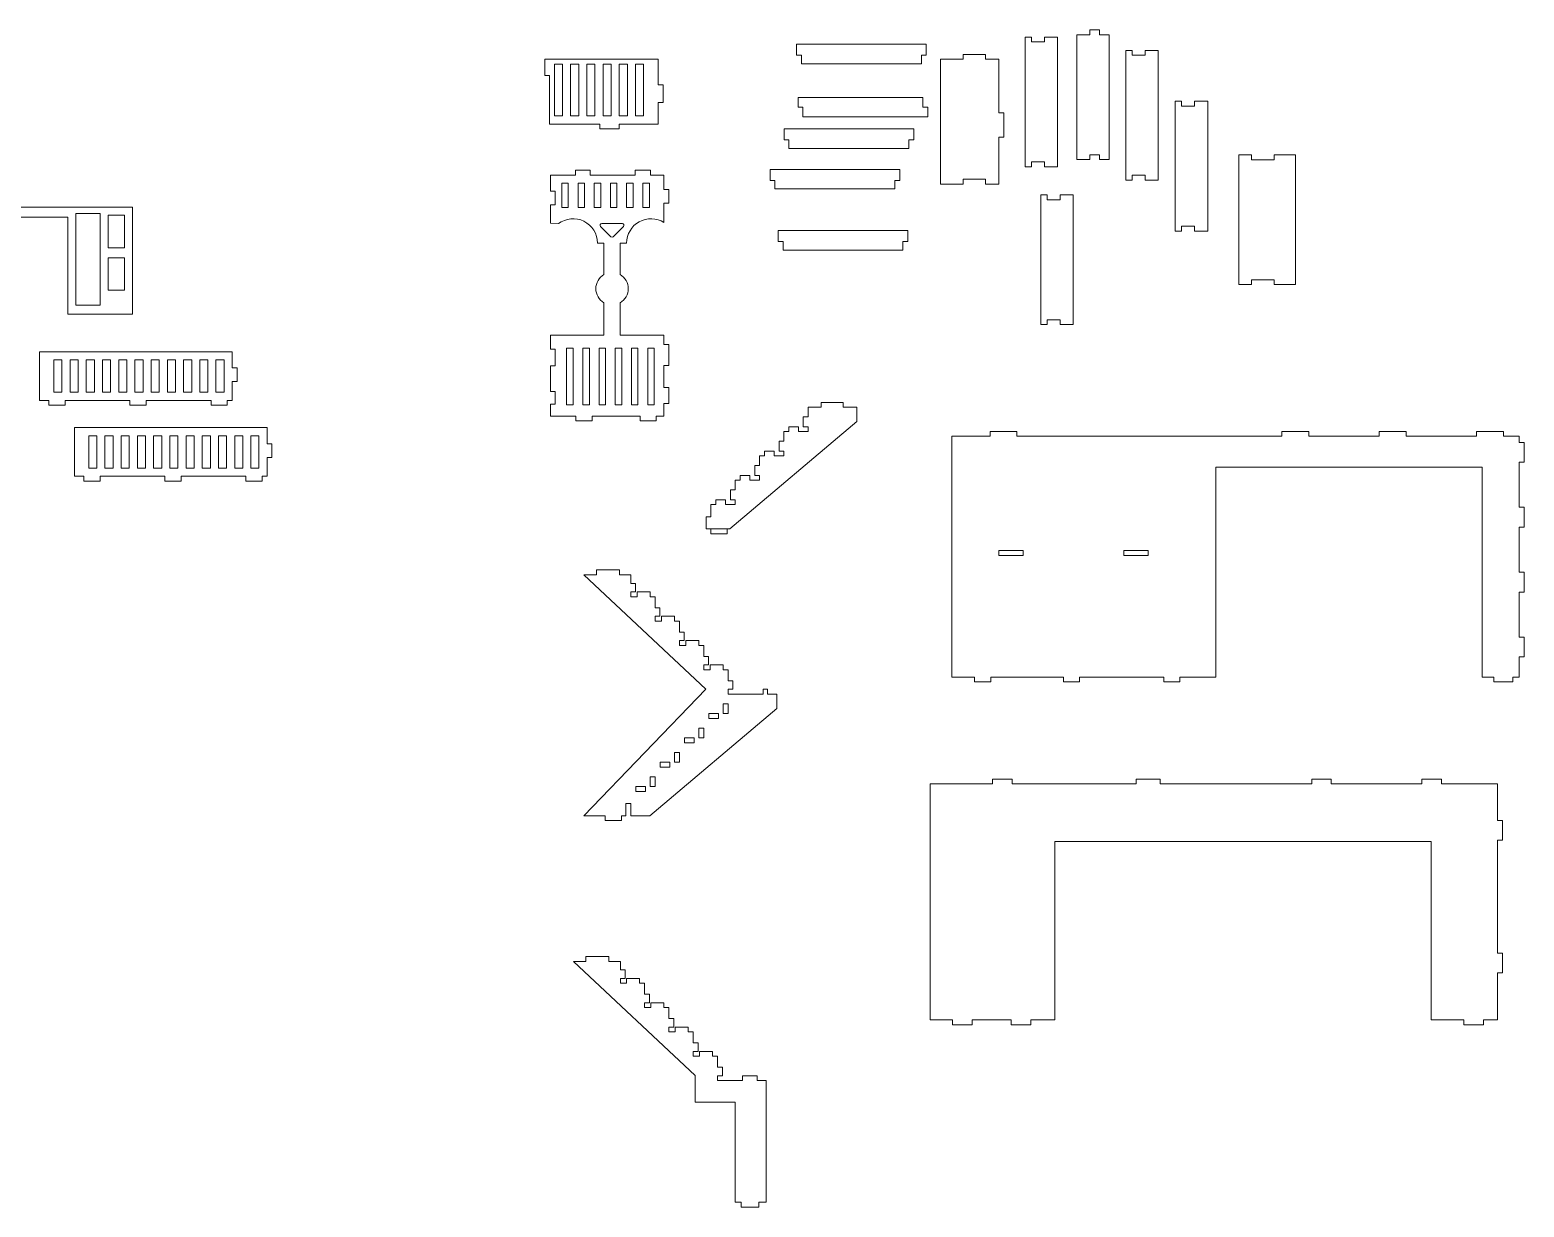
# Model space of a CAD drawing. Header units: millimetres. Extents: x -1822 to 2308, y -1461 to 1756.
# Drawn here: x 89 to 1011, y -1257 to -531 of the extents above; entities that cross this region are included whole.
import ezdxf

# ---------------------------------------------------------------- set-up
doc = ezdxf.new("R2010")
doc.units = ezdxf.units.MM

msp = doc.modelspace()

# ---------------------------------------------------------------- linework, layer by layer
at = {"color": 7, "linetype": 'Continuous', "lineweight": 15}
for p, q in [((734.89, -534.36), (734.89, -611.36)), ((742.98, -534.36), (734.89, -534.36)), ((742.98, -531.36), (748.89, -531.36)), ((742.98, -534.36), (742.98, -531.36)), ((748.89, -534.36), (748.89, -531.36)), ((754.89, -534.36), (748.89, -534.36)), ((754.89, -534.36), (754.89, -611.36)), ((642.03, -540.24), (562.03, -540.24)), ((562.03, -546.99), (562.03, -540.24)), ((642.03, -546.99), (642.03, -540.24)), ((703.04, -535.77), (703.04, -615.77)), ((703.04, -535.77), (706.93, -535.77)), ((706.93, -538.77), (706.93, -535.77)), ((706.93, -538.77), (714.93, -538.77)), ((714.93, -535.77), (723.04, -535.77)), ((714.93, -538.77), (714.93, -535.77)), ((723.04, -535.77), (723.04, -615.77)), ((406.66, -559.43), (406.66, -549.43)), ((406.66, -549.43), (476.66, -549.43)), ((412.66, -552.43), (417.66, -552.43)), ((412.66, -584.43), (412.66, -552.43)), ((417.66, -552.43), (417.66, -584.43)), ((422.66, -552.43), (427.66, -552.43)), ((422.66, -584.43), (422.66, -552.43)), ((427.66, -552.43), (427.66, -584.43)), ((432.66, -552.43), (437.66, -552.43)), ((432.66, -584.43), (432.66, -552.43)), ((437.66, -552.43), (437.66, -584.43)), ((442.66, -552.43), (447.66, -552.43)), ((442.66, -584.43), (442.66, -552.43)), ((447.66, -552.43), (447.66, -584.43)), ((452.66, -552.43), (457.66, -552.43)), ((452.66, -584.43), (452.66, -552.43)), ((457.66, -552.43), (457.66, -584.43)), ((462.66, -552.43), (467.66, -552.43)), ((462.66, -584.43), (462.66, -552.43)), ((467.66, -552.43), (467.66, -584.43)), ((476.66, -549.43), (476.66, -565.26)), ((565.03, -546.99), (562.03, -546.99)), ((565.03, -552.24), (565.03, -546.99)), ((639.03, -552.24), (565.03, -552.24)), ((639.03, -546.99), (642.03, -546.99)), ((639.03, -546.99), (639.03, -552.24)), ((650.87, -549.47), (650.87, -626.47)), ((664.77, -549.47), (650.87, -549.47)), ((664.77, -546.47), (678.48, -546.47)), ((664.77, -549.47), (664.77, -546.47)), ((678.48, -549.47), (678.48, -546.47)), ((686.87, -549.47), (678.48, -549.47)), ((686.87, -549.47), (686.87, -582.43)), ((765.1, -544.04), (765.1, -624.04)), ((765.1, -544.04), (768.99, -544.04)), ((768.99, -547.04), (768.99, -544.04)), ((768.99, -547.04), (776.99, -547.04)), ((776.99, -544.04), (785.1, -544.04)), ((776.99, -547.04), (776.99, -544.04)), ((785.1, -544.04), (785.1, -624.04)), ((406.66, -559.43), (409.66, -559.43)), ((409.66, -589.43), (409.66, -559.43)), ((479.66, -565.26), (476.66, -565.26)), ((479.66, -576.18), (479.66, -565.26)), ((479.66, -576.18), (476.66, -576.18)), ((476.66, -576.18), (476.66, -589.43)), ((562.97, -579.07), (562.97, -573.07)), ((639.97, -573.07), (562.97, -573.07)), ((565.97, -579.07), (562.97, -579.07)), ((565.97, -585.07), (565.97, -579.07)), ((639.97, -579.07), (639.97, -573.07)), ((639.97, -579.07), (642.97, -579.07)), ((642.97, -579.07), (642.97, -585.07)), ((795.64, -575.38), (795.64, -655.38)), ((795.64, -575.38), (799.53, -575.38)), ((799.53, -578.38), (799.53, -575.38)), ((799.53, -578.38), (807.53, -578.38)), ((807.53, -578.38), (807.53, -575.38)), ((807.53, -575.38), (815.64, -575.38)), ((815.64, -575.38), (815.64, -655.38)), ((440.7, -589.43), (409.66, -589.43)), ((417.66, -584.43), (412.66, -584.43)), ((427.66, -584.43), (422.66, -584.43)), ((437.66, -584.43), (432.66, -584.43)), ((440.7, -592.43), (440.7, -589.43)), ((447.66, -584.43), (442.66, -584.43)), ((457.66, -584.43), (452.66, -584.43)), ((476.66, -589.43), (452.71, -589.43)), ((452.71, -592.43), (452.71, -589.43)), ((467.66, -584.43), (462.66, -584.43)), ((642.97, -585.07), (565.97, -585.07)), ((686.87, -582.43), (689.87, -582.43)), ((689.87, -582.43), (689.87, -597.43)), ((440.7, -592.43), (452.71, -592.43)), ((554.3, -599.18), (554.3, -592.43)), ((634.3, -592.43), (554.3, -592.43)), ((634.3, -599.18), (634.3, -592.43)), ((689.87, -597.43), (686.87, -597.43)), ((686.87, -597.43), (686.87, -626.47)), ((557.3, -599.18), (554.3, -599.18)), ((557.3, -604.43), (557.3, -599.18)), ((631.3, -604.43), (557.3, -604.43)), ((631.3, -599.18), (634.3, -599.18)), ((631.3, -599.18), (631.3, -604.43)), ((545.69, -624.13), (545.69, -617.38)), ((625.69, -617.38), (545.69, -617.38)), ((625.69, -624.13), (625.69, -617.38)), ((706.93, -615.77), (703.04, -615.77)), ((714.93, -612.77), (706.93, -612.77)), ((706.93, -612.77), (706.93, -615.77)), ((714.93, -612.77), (714.93, -615.77)), ((723.04, -615.77), (714.93, -615.77)), ((742.98, -611.36), (734.89, -611.36)), ((748.89, -608.36), (742.98, -608.36)), ((742.98, -608.36), (742.98, -611.36)), ((748.89, -608.36), (748.89, -611.36)), ((754.89, -611.36), (748.89, -611.36)), ((834.85, -608.41), (834.85, -688.41)), ((834.85, -608.41), (842.52, -608.41)), ((842.52, -611.41), (842.52, -608.41)), ((842.52, -611.41), (856.7, -611.41)), ((856.7, -611.41), (856.7, -608.41)), ((856.7, -608.41), (869.85, -608.41)), ((869.85, -608.41), (869.85, -688.41)), ((410.22, -630.79), (410.22, -620.94)), ((410.22, -620.94), (425.6, -620.94)), ((417.22, -625.94), (421.22, -625.94)), ((417.22, -640.94), (417.22, -625.94)), ((421.22, -625.94), (421.22, -640.94)), ((425.6, -620.94), (425.6, -617.94)), ((425.6, -617.94), (434.71, -617.94)), ((427.22, -625.94), (431.22, -625.94)), ((427.22, -640.94), (427.22, -625.94)), ((431.22, -625.94), (431.22, -640.94)), ((434.71, -617.94), (434.71, -620.94)), ((434.71, -620.94), (462.47, -620.94)), ((437.22, -625.94), (441.22, -625.94)), ((437.22, -640.94), (437.22, -625.94)), ((441.22, -625.94), (441.22, -640.94)), ((447.22, -625.94), (451.22, -625.94)), ((447.22, -640.94), (447.22, -625.94)), ((451.22, -625.94), (451.22, -640.94)), ((457.22, -625.94), (461.22, -625.94)), ((457.22, -640.94), (457.22, -625.94)), ((461.22, -625.94), (461.22, -640.94)), ((462.47, -620.94), (462.47, -617.94)), ((462.47, -617.94), (471.91, -617.94)), ((467.22, -625.94), (471.22, -625.94)), ((467.22, -640.94), (467.22, -625.94)), ((471.22, -625.94), (471.22, -640.94)), ((471.91, -617.94), (471.91, -620.94)), ((471.91, -620.94), (480.22, -620.94)), ((480.22, -620.94), (480.22, -629.74)), ((548.69, -624.13), (545.69, -624.13)), ((548.69, -629.38), (548.69, -624.13)), ((622.69, -624.13), (625.69, -624.13)), ((622.69, -624.13), (622.69, -629.38)), ((664.77, -626.47), (650.87, -626.47)), ((678.48, -623.47), (664.77, -623.47)), ((664.77, -623.47), (664.77, -626.47)), ((678.48, -623.47), (678.48, -626.47)), ((686.87, -626.47), (678.48, -626.47)), ((768.99, -624.04), (765.1, -624.04)), ((776.99, -621.04), (768.99, -621.04)), ((768.99, -621.04), (768.99, -624.04)), ((776.99, -621.04), (776.99, -624.04)), ((785.1, -624.04), (776.99, -624.04)), ((410.22, -630.79), (413.22, -630.79)), ((413.22, -630.79), (413.22, -639.26)), ((480.22, -629.74), (483.22, -629.74)), ((483.22, -629.74), (483.22, -638.26)), ((622.69, -629.38), (548.69, -629.38)), ((712.72, -633.09), (712.72, -713.09)), ((712.72, -633.09), (716.61, -633.09)), ((716.61, -636.09), (716.61, -633.09)), ((724.61, -636.09), (724.61, -633.09)), ((724.61, -633.09), (732.72, -633.09)), ((732.72, -633.09), (732.72, -713.09)), ((152.5, -640.67), (32.5, -640.67)), ((117.5, -644.52), (132.5, -644.52)), ((117.5, -701.18), (117.5, -644.52)), ((132.5, -644.52), (132.5, -701.18)), ((152.5, -706.61), (152.5, -640.67)), ((410.22, -650.58), (410.22, -639.26)), ((413.22, -639.26), (410.22, -639.26)), ((421.22, -640.94), (417.22, -640.94)), ((431.22, -640.94), (427.22, -640.94)), ((441.22, -640.94), (437.22, -640.94)), ((451.22, -640.94), (447.22, -640.94)), ((461.22, -640.94), (457.22, -640.94)), ((471.22, -640.94), (467.22, -640.94)), ((483.22, -638.26), (480.22, -638.26)), ((480.22, -638.26), (480.22, -650.12)), ((716.61, -636.09), (724.61, -636.09)), ((72.5, -646.86), (112.5, -646.86)), ((112.5, -646.86), (112.5, -706.61)), ((147.5, -645.67), (137.5, -645.67)), ((137.5, -645.67), (137.5, -665.67)), ((147.5, -665.67), (147.5, -645.67)), ((415.17, -650.84), (410.22, -650.58)), ((447.51, -658.93), (441.14, -652.55)), ((441.84, -650.84), (454.6, -650.84)), ((455.3, -652.55), (448.93, -658.93)), ((807.53, -652.38), (799.53, -652.38)), ((799.53, -652.38), (799.53, -655.38)), ((807.53, -652.38), (807.53, -655.38)), ((443.22, -662.8), (439.22, -662.8)), ((443.22, -682.25), (443.22, -662.8)), ((457.22, -662.8), (453.22, -662.8)), ((453.22, -662.8), (453.22, -682.25)), ((550.67, -661.87), (550.67, -655.12)), ((630.67, -655.12), (550.67, -655.12)), ((553.67, -661.87), (550.67, -661.87)), ((553.67, -667.12), (553.67, -661.87)), ((627.67, -661.87), (630.67, -661.87)), ((627.67, -661.87), (627.67, -667.12)), ((630.67, -661.87), (630.67, -655.12)), ((799.53, -655.38), (795.64, -655.38)), ((815.64, -655.38), (807.53, -655.38)), ((137.5, -665.67), (147.5, -665.67)), ((147.5, -671.85), (137.5, -671.85)), ((137.5, -671.85), (137.5, -691.85)), ((147.5, -691.85), (147.5, -671.85)), ((627.67, -667.12), (553.67, -667.12)), ((842.52, -688.41), (834.85, -688.41)), ((856.7, -685.41), (842.52, -685.41)), ((842.52, -685.41), (842.52, -688.41)), ((856.7, -685.41), (856.7, -688.41)), ((869.85, -688.41), (856.7, -688.41)), ((137.5, -691.85), (147.5, -691.85)), ((443.22, -719.63), (443.22, -699.57)), ((453.22, -699.57), (453.22, -719.63)), ((112.5, -706.61), (152.5, -706.61)), ((132.5, -701.18), (117.5, -701.18)), ((716.61, -713.09), (712.72, -713.09)), ((724.61, -710.09), (716.61, -710.09)), ((716.61, -710.09), (716.61, -713.09)), ((724.61, -710.09), (724.61, -713.09)), ((732.72, -713.09), (724.61, -713.09)), ((410.22, -728.29), (410.22, -719.63)), ((410.22, -719.63), (443.22, -719.63)), ((420.22, -727.63), (424.22, -727.63)), ((420.22, -762.63), (420.22, -727.63)), ((424.22, -727.63), (424.22, -762.63)), ((430.22, -762.63), (430.22, -727.63)), ((430.22, -727.63), (434.22, -727.63)), ((434.22, -727.63), (434.22, -762.63)), ((440.22, -762.63), (440.22, -727.63)), ((440.22, -727.63), (444.22, -727.63)), ((444.22, -727.63), (444.22, -762.63)), ((450.22, -762.63), (450.22, -727.63)), ((450.22, -727.63), (454.22, -727.63)), ((453.22, -719.63), (480.22, -719.63)), ((454.22, -727.63), (454.22, -762.63)), ((460.22, -762.63), (460.22, -727.63)), ((460.22, -727.63), (464.22, -727.63)), ((464.22, -727.63), (464.22, -762.63)), ((470.22, -762.63), (470.22, -727.63)), ((470.22, -727.63), (474.22, -727.63)), ((474.22, -727.63), (474.22, -762.63)), ((480.22, -719.63), (480.22, -725.34)), ((483.22, -725.34), (480.22, -725.34)), ((483.22, -738.32), (483.22, -725.34)), ((95.05, -729.78), (95.05, -759.78)), ((213.94, -729.78), (95.05, -729.78)), ((108.94, -734.78), (103.94, -734.78)), ((103.94, -734.78), (103.94, -754.78)), ((108.94, -754.78), (108.94, -734.78)), ((118.94, -734.78), (113.94, -734.78)), ((113.94, -734.78), (113.94, -754.78)), ((118.94, -754.78), (118.94, -734.78)), ((128.94, -734.78), (123.94, -734.78)), ((123.94, -734.78), (123.94, -754.78)), ((128.94, -754.78), (128.94, -734.78)), ((138.94, -734.78), (133.94, -734.78)), ((133.94, -734.78), (133.94, -754.78)), ((138.94, -754.78), (138.94, -734.78)), ((148.94, -734.78), (143.94, -734.78)), ((143.94, -734.78), (143.94, -754.78)), ((148.94, -754.78), (148.94, -734.78)), ((158.94, -734.78), (153.94, -734.78)), ((153.94, -734.78), (153.94, -754.78)), ((158.94, -754.78), (158.94, -734.78)), ((168.94, -734.78), (163.94, -734.78)), ((163.94, -734.78), (163.94, -754.78)), ((168.94, -754.78), (168.94, -734.78)), ((178.94, -734.78), (173.94, -734.78)), ((173.94, -734.78), (173.94, -754.78)), ((178.94, -754.78), (178.94, -734.78)), ((188.94, -734.78), (183.94, -734.78)), ((183.94, -734.78), (183.94, -754.78)), ((188.94, -754.78), (188.94, -734.78)), ((198.94, -734.78), (193.94, -734.78)), ((193.94, -734.78), (193.94, -754.78)), ((198.94, -754.78), (198.94, -734.78)), ((208.94, -734.78), (203.94, -734.78)), ((203.94, -734.78), (203.94, -754.78)), ((208.94, -754.78), (208.94, -734.78)), ((213.94, -739.75), (213.94, -729.78)), ((410.22, -728.29), (413.22, -728.29)), ((413.22, -728.29), (413.22, -738.46)), ((213.94, -739.75), (216.94, -739.75)), ((216.94, -739.75), (216.94, -748.23)), ((410.22, -754.34), (410.22, -738.46)), ((413.22, -738.46), (410.22, -738.46)), ((483.22, -738.32), (480.22, -738.32)), ((480.22, -738.32), (480.22, -751.87)), ((103.94, -754.78), (108.94, -754.78)), ((113.94, -754.78), (118.94, -754.78)), ((123.94, -754.78), (128.94, -754.78)), ((133.94, -754.78), (138.94, -754.78)), ((143.94, -754.78), (148.94, -754.78)), ((153.94, -754.78), (158.94, -754.78)), ((163.94, -754.78), (168.94, -754.78)), ((173.94, -754.78), (178.94, -754.78)), ((183.94, -754.78), (188.94, -754.78)), ((193.94, -754.78), (198.94, -754.78)), ((203.94, -754.78), (208.94, -754.78)), ((213.94, -748.23), (216.94, -748.23)), ((213.94, -759.78), (213.94, -748.23)), ((410.22, -754.34), (413.22, -754.34)), ((413.22, -754.34), (413.22, -762.23)), ((483.22, -751.87), (480.22, -751.87)), ((483.22, -761.69), (483.22, -751.87)), ((95.05, -759.78), (100.89, -759.78)), ((100.89, -762.78), (100.89, -759.78)), ((100.89, -762.78), (110.89, -762.78)), ((110.89, -759.78), (150.89, -759.78)), ((110.89, -762.78), (110.89, -759.78)), ((150.89, -762.78), (150.89, -759.78)), ((150.89, -762.78), (160.89, -762.78)), ((160.89, -759.78), (200.89, -759.78)), ((160.89, -762.78), (160.89, -759.78)), ((200.89, -762.78), (200.89, -759.78)), ((200.89, -762.78), (210.89, -762.78)), ((210.89, -759.78), (213.94, -759.78)), ((210.89, -762.78), (210.89, -759.78)), ((410.22, -769.44), (410.22, -762.23)), ((413.22, -762.23), (410.22, -762.23)), ((424.22, -762.63), (420.22, -762.63)), ((434.22, -762.63), (430.22, -762.63)), ((444.22, -762.63), (440.22, -762.63)), ((454.22, -762.63), (450.22, -762.63)), ((464.22, -762.63), (460.22, -762.63)), ((474.22, -762.63), (470.22, -762.63)), ((483.22, -761.69), (480.22, -761.69)), ((480.22, -761.69), (480.22, -769.44)), ((569.2, -770.04), (569.2, -764.04)), ((569.2, -764.04), (577.1, -764.04)), ((577.1, -764.04), (577.1, -761.04)), ((577.1, -761.04), (590.81, -761.04)), ((590.81, -761.04), (590.81, -764.04)), ((590.81, -764.04), (599.2, -764.04)), ((599.2, -764.04), (599.2, -772.92)), ((425.98, -769.44), (410.22, -769.44)), ((425.98, -772.44), (425.98, -769.44)), ((425.98, -772.44), (435.98, -772.44)), ((465.53, -769.44), (435.98, -769.44)), ((435.98, -772.44), (435.98, -769.44)), ((465.53, -772.44), (465.53, -769.44)), ((465.53, -772.44), (475.53, -772.44)), ((480.22, -769.44), (475.53, -769.44)), ((475.53, -772.44), (475.53, -769.44)), ((520.91, -839.04), (599.2, -772.92)), ((566.2, -776.04), (566.2, -770.04)), ((566.2, -770.04), (569.2, -770.04)), ((116.57, -806.56), (116.57, -776.56)), ((116.57, -776.56), (235.46, -776.56)), ((125.46, -781.56), (130.46, -781.56)), ((125.46, -801.56), (125.46, -781.56)), ((130.46, -781.56), (130.46, -801.56)), ((135.46, -781.56), (140.46, -781.56)), ((135.46, -801.56), (135.46, -781.56)), ((140.46, -781.56), (140.46, -801.56)), ((145.46, -781.56), (150.46, -781.56)), ((145.46, -801.56), (145.46, -781.56)), ((150.46, -781.56), (150.46, -801.56)), ((155.46, -781.56), (160.46, -781.56)), ((155.46, -801.56), (155.46, -781.56)), ((160.46, -781.56), (160.46, -801.56)), ((165.46, -781.56), (170.46, -781.56)), ((165.46, -801.56), (165.46, -781.56)), ((170.46, -781.56), (170.46, -801.56)), ((175.46, -781.56), (180.46, -781.56)), ((175.46, -801.56), (175.46, -781.56)), ((180.46, -781.56), (180.46, -801.56)), ((185.46, -781.56), (190.46, -781.56)), ((185.46, -801.56), (185.46, -781.56)), ((190.46, -781.56), (190.46, -801.56)), ((195.46, -781.56), (200.46, -781.56)), ((195.46, -801.56), (195.46, -781.56)), ((200.46, -781.56), (200.46, -801.56)), ((205.46, -781.56), (210.46, -781.56)), ((205.46, -801.56), (205.46, -781.56)), ((210.46, -781.56), (210.46, -801.56)), ((215.46, -781.56), (220.46, -781.56)), ((215.46, -801.56), (215.46, -781.56)), ((220.46, -781.56), (220.46, -801.56)), ((225.46, -781.56), (230.46, -781.56)), ((225.46, -801.56), (225.46, -781.56)), ((230.46, -781.56), (230.46, -801.56)), ((235.46, -776.56), (235.46, -786.53)), ((554.2, -785.04), (554.2, -779.04)), ((554.2, -779.04), (557.29, -779.04)), ((557.29, -779.04), (557.29, -776.04)), ((557.29, -776.04), (563.2, -776.04)), ((563.2, -776.04), (563.2, -779.04)), ((563.2, -779.04), (569.2, -779.04)), ((569.2, -776.04), (566.2, -776.04)), ((569.2, -779.04), (569.2, -776.04)), ((657.77, -930.42), (657.77, -781.92)), ((681.35, -781.92), (657.77, -781.92)), ((681.35, -778.92), (681.35, -781.92)), ((697.97, -778.92), (681.35, -778.92)), ((697.97, -781.92), (697.97, -778.92)), ((861.35, -781.92), (697.97, -781.92)), ((861.35, -778.92), (861.35, -781.92)), ((877.97, -778.92), (861.35, -778.92)), ((877.97, -781.92), (877.97, -778.92)), ((921.35, -781.92), (877.97, -781.92)), ((921.35, -778.92), (921.35, -781.92)), ((937.97, -778.92), (921.35, -778.92)), ((937.97, -781.92), (937.97, -778.92)), ((981.35, -781.92), (937.97, -781.92)), ((981.35, -778.92), (981.35, -781.92)), ((997.97, -778.92), (981.35, -778.92)), ((997.97, -781.92), (997.97, -778.92)), ((1007.77, -781.92), (997.97, -781.92)), ((1007.77, -785.72), (1007.77, -781.92)), ((235.46, -786.53), (238.46, -786.53)), ((238.46, -786.53), (238.46, -795)), ((542.29, -794.04), (542.29, -791.04)), ((542.29, -791.04), (548.2, -791.04)), ((548.2, -791.04), (548.2, -794.04)), ((551.2, -791.04), (551.2, -785.04)), ((551.2, -785.04), (554.2, -785.04)), ((554.2, -791.04), (551.2, -791.04)), ((554.2, -794.04), (554.2, -791.04)), ((1010.77, -785.72), (1007.77, -785.72)), ((1010.77, -797.98), (1010.77, -785.72)), ((130.46, -801.56), (125.46, -801.56)), ((140.46, -801.56), (135.46, -801.56)), ((150.46, -801.56), (145.46, -801.56)), ((160.46, -801.56), (155.46, -801.56)), ((170.46, -801.56), (165.46, -801.56)), ((180.46, -801.56), (175.46, -801.56)), ((190.46, -801.56), (185.46, -801.56)), ((200.46, -801.56), (195.46, -801.56)), ((210.46, -801.56), (205.46, -801.56)), ((220.46, -801.56), (215.46, -801.56)), ((230.46, -801.56), (225.46, -801.56)), ((235.46, -795), (238.46, -795)), ((235.46, -795), (235.46, -806.56)), ((536.2, -806.04), (536.2, -800.04)), ((536.2, -800.04), (539.2, -800.04)), ((539.2, -800.04), (539.2, -794.04)), ((539.2, -794.04), (542.29, -794.04)), ((548.2, -794.04), (554.2, -794.04)), ((984.87, -800.91), (820.68, -800.91)), ((820.68, -800.91), (820.68, -930.42)), ((984.87, -930.42), (984.87, -800.91)), ((1007.77, -797.98), (1010.77, -797.98)), ((1007.77, -825.72), (1007.77, -797.98)), ((122.41, -806.56), (116.57, -806.56)), ((122.41, -809.56), (122.41, -806.56)), ((122.41, -809.56), (132.41, -809.56)), ((172.41, -806.56), (132.41, -806.56)), ((132.41, -809.56), (132.41, -806.56)), ((172.41, -809.56), (172.41, -806.56)), ((172.41, -809.56), (182.41, -809.56)), ((222.41, -806.56), (182.41, -806.56)), ((182.41, -809.56), (182.41, -806.56)), ((222.41, -809.56), (222.41, -806.56)), ((222.41, -809.56), (232.41, -809.56)), ((235.46, -806.56), (232.41, -806.56)), ((232.41, -809.56), (232.41, -806.56)), ((524.2, -815.04), (524.2, -809.04)), ((524.2, -809.04), (527.29, -809.04)), ((527.29, -809.04), (527.29, -806.04)), ((527.29, -806.04), (533.2, -806.04)), ((533.2, -806.04), (533.2, -809.04)), ((533.2, -809.04), (539.2, -809.04)), ((539.2, -806.04), (536.2, -806.04)), ((539.2, -809.04), (539.2, -806.04)), ((521.2, -821.04), (521.2, -815.04)), ((521.2, -815.04), (524.2, -815.04)), ((509.2, -831.54), (509.2, -824.04)), ((509.2, -824.04), (512.29, -824.04)), ((512.29, -824.04), (512.29, -821.04)), ((512.29, -821.04), (518.2, -821.04)), ((518.2, -821.04), (518.2, -824.04)), ((518.2, -824.04), (524.2, -824.04)), ((524.2, -821.04), (521.2, -821.04)), ((524.2, -824.04), (524.2, -821.04)), ((1010.77, -825.72), (1007.77, -825.72)), ((1010.77, -837.98), (1010.77, -825.72)), ((506.2, -839.04), (506.2, -831.54)), ((506.2, -831.54), (509.2, -831.54)), ((1007.77, -837.98), (1010.77, -837.98)), ((1007.77, -865.72), (1007.77, -837.98)), ((520.91, -839.04), (506.2, -839.04)), ((509.2, -842.04), (509.2, -839.04)), ((509.2, -842.04), (519.2, -842.04)), ((519.2, -842.04), (519.2, -839.04)), ((686.81, -852.42), (686.81, -855.42)), ((701.81, -852.42), (686.81, -852.42)), ((686.81, -855.42), (701.81, -855.42)), ((701.81, -855.42), (701.81, -852.42)), ((763.81, -852.42), (763.81, -855.42)), ((778.81, -852.42), (763.81, -852.42)), ((763.81, -855.42), (778.81, -855.42)), ((778.81, -855.42), (778.81, -852.42)), ((438.56, -867.38), (438.56, -864.38)), ((438.56, -864.38), (452.75, -864.38)), ((452.75, -864.38), (452.75, -867.38)), ((1010.77, -865.72), (1007.77, -865.72)), ((1010.77, -877.98), (1010.77, -865.72)), ((506.02, -937.82), (430.89, -867.38)), ((430.89, -867.38), (438.56, -867.38)), ((452.75, -867.38), (459.78, -867.38)), ((459.78, -867.38), (459.78, -872.63)), ((459.78, -872.63), (462.78, -872.63)), ((462.78, -872.63), (462.78, -877.88)), ((462.78, -877.88), (459.78, -877.88)), ((459.78, -877.88), (459.78, -880.88)), ((459.78, -880.88), (463.67, -880.88)), ((463.67, -880.88), (463.67, -877.88)), ((463.67, -877.88), (471.67, -877.88)), ((471.67, -877.88), (471.67, -880.88)), ((471.67, -880.88), (474.78, -880.88)), ((474.78, -880.88), (474.78, -887.63)), ((1007.77, -877.98), (1010.77, -877.98)), ((1007.77, -905.72), (1007.77, -877.98)), ((474.78, -887.63), (477.78, -887.63)), ((477.78, -892.88), (474.78, -892.88)), ((474.78, -892.88), (474.78, -895.88)), ((477.78, -887.63), (477.78, -892.88)), ((478.67, -895.88), (478.67, -892.88)), ((478.67, -892.88), (486.67, -892.88)), ((486.67, -892.88), (486.67, -895.88)), ((474.78, -895.88), (478.67, -895.88)), ((486.67, -895.88), (489.78, -895.88)), ((489.78, -895.88), (489.78, -902.63)), ((489.78, -902.63), (492.78, -902.63)), ((492.78, -902.63), (492.78, -907.88)), ((492.78, -907.88), (489.78, -907.88)), ((489.78, -907.88), (489.78, -910.88)), ((489.78, -910.88), (493.67, -910.88)), ((493.67, -910.88), (493.67, -907.88)), ((493.67, -907.88), (501.67, -907.88)), ((501.67, -907.88), (501.67, -910.88)), ((501.67, -910.88), (504.78, -910.88)), ((504.78, -910.88), (504.78, -917.63)), ((1010.77, -905.72), (1007.77, -905.72)), ((1010.77, -917.98), (1010.77, -905.72)), ((504.78, -917.63), (507.78, -917.63)), ((507.78, -917.63), (507.78, -922.88)), ((1007.77, -917.98), (1010.77, -917.98)), ((1007.77, -930.42), (1007.77, -917.98)), ((507.78, -922.88), (504.78, -922.88)), ((504.78, -922.88), (504.78, -925.88)), ((504.78, -925.88), (508.67, -925.88)), ((508.67, -925.88), (508.67, -922.88)), ((508.67, -922.88), (516.67, -922.88)), ((516.67, -922.88), (516.67, -925.88)), ((516.67, -925.88), (519.78, -925.88)), ((519.78, -925.88), (519.78, -932.63)), ((671.82, -930.42), (657.77, -930.42)), ((671.82, -933.42), (671.82, -930.42)), ((726.59, -930.42), (681.82, -930.42)), ((681.82, -933.42), (681.82, -930.42)), ((726.59, -933.42), (726.59, -930.42)), ((788.49, -930.42), (736.59, -930.42)), ((736.59, -933.42), (736.59, -930.42)), ((788.49, -933.42), (788.49, -930.42)), ((820.68, -930.42), (798.49, -930.42)), ((798.49, -933.42), (798.49, -930.42)), ((992.03, -930.42), (984.87, -930.42)), ((992.03, -930.42), (992.03, -933.42)), ((1007.77, -930.42), (1003.9, -930.42)), ((1003.9, -933.42), (1003.9, -930.42)), ((430.89, -1015.88), (506.02, -937.82)), ((519.78, -932.63), (522.78, -932.63)), ((522.78, -937.88), (519.78, -937.88)), ((519.78, -937.88), (519.78, -940.88)), ((522.78, -932.63), (522.78, -937.88)), ((541.39, -937.88), (544.2, -937.88)), ((541.39, -937.88), (541.39, -940.88)), ((544.2, -937.88), (544.2, -940.88)), ((671.82, -933.42), (681.82, -933.42)), ((726.59, -933.42), (736.59, -933.42)), ((788.49, -933.42), (798.49, -933.42)), ((992.03, -933.42), (1003.9, -933.42)), ((516.78, -946.88), (519.78, -946.88)), ((516.78, -952.88), (516.78, -946.88)), ((519.78, -940.88), (541.39, -940.88)), ((519.78, -946.88), (519.78, -952.88)), ((544.2, -940.88), (549.78, -940.88)), ((549.78, -940.88), (549.78, -949.76)), ((471.48, -1015.88), (549.78, -949.76)), ((507.87, -952.88), (513.78, -952.88)), ((507.87, -955.88), (507.87, -952.88)), ((513.78, -955.88), (507.87, -955.88)), ((513.78, -952.88), (513.78, -955.88)), ((519.78, -952.88), (516.78, -952.88)), ((501.78, -961.88), (504.78, -961.88)), ((501.78, -967.88), (501.78, -961.88)), ((504.78, -961.88), (504.78, -967.88)), ((486.78, -976.88), (489.78, -976.88)), ((486.78, -982.88), (486.78, -976.88)), ((489.78, -976.88), (489.78, -982.88)), ((492.87, -970.88), (492.87, -967.88)), ((492.87, -967.88), (498.78, -967.88)), ((498.78, -970.88), (492.87, -970.88)), ((498.78, -967.88), (498.78, -970.88)), ((504.78, -967.88), (501.78, -967.88)), ((477.87, -985.88), (477.87, -982.88)), ((477.87, -982.88), (483.78, -982.88)), ((483.78, -985.88), (477.87, -985.88)), ((483.78, -982.88), (483.78, -985.88)), ((489.78, -982.88), (486.78, -982.88)), ((471.78, -991.88), (474.78, -991.88)), ((471.78, -997.88), (471.78, -991.88)), ((474.78, -991.88), (474.78, -997.88)), ((682.86, -993.32), (682.86, -996.32)), ((694.91, -993.32), (682.86, -993.32)), ((694.91, -996.32), (694.91, -993.32)), ((771.39, -993.32), (771.39, -996.32)), ((786.32, -993.32), (771.39, -993.32)), ((786.32, -996.32), (786.32, -993.32)), ((879.75, -993.32), (879.75, -996.32)), ((891.8, -993.32), (879.75, -993.32)), ((891.8, -996.32), (891.8, -993.32)), ((947.66, -993.32), (947.66, -996.32)), ((959.71, -993.32), (947.66, -993.32)), ((959.71, -996.32), (959.71, -993.32)), ((462.87, -1000.88), (462.87, -997.88)), ((462.87, -997.88), (468.78, -997.88)), ((468.78, -1000.88), (462.87, -1000.88)), ((468.78, -997.88), (468.78, -1000.88)), ((474.78, -997.88), (471.78, -997.88)), ((644.36, -1141.82), (644.36, -996.32)), ((682.86, -996.32), (644.36, -996.32)), ((771.39, -996.32), (694.91, -996.32)), ((879.75, -996.32), (786.32, -996.32)), ((947.66, -996.32), (891.8, -996.32)), ((994.36, -996.32), (959.71, -996.32)), ((994.36, -1018.82), (994.36, -996.32)), ((456.78, -1008.38), (459.78, -1008.38)), ((456.78, -1015.88), (456.78, -1008.38)), ((459.78, -1008.38), (459.78, -1015.88)), ((444.06, -1015.88), (430.89, -1015.88)), ((444.06, -1018.88), (444.06, -1015.88)), ((444.06, -1018.88), (454.06, -1018.88)), ((456.78, -1015.88), (454.06, -1015.88)), ((454.06, -1018.88), (454.06, -1015.88)), ((471.48, -1015.88), (459.78, -1015.88)), ((997.36, -1018.82), (994.36, -1018.82)), ((997.36, -1030.87), (997.36, -1018.82)), ((721.36, -1141.82), (721.36, -1031.82)), ((721.36, -1031.82), (953.36, -1031.82)), ((953.36, -1141.82), (953.36, -1031.82)), ((994.36, -1030.87), (997.36, -1030.87)), ((994.36, -1100.7), (994.36, -1030.87)), ((424.45, -1105.71), (499.58, -1176.15)), ((424.45, -1105.71), (432.12, -1105.71)), ((446.3, -1102.71), (432.12, -1102.71)), ((432.12, -1102.71), (432.12, -1105.71)), ((446.3, -1105.71), (446.3, -1102.71)), ((446.3, -1105.71), (453.33, -1105.71)), ((453.33, -1105.71), (453.33, -1110.96)), ((997.36, -1100.7), (994.36, -1100.7)), ((997.36, -1112.74), (997.36, -1100.7)), ((456.33, -1110.96), (453.33, -1110.96)), ((456.33, -1116.21), (456.33, -1110.96)), ((994.36, -1112.74), (997.36, -1112.74)), ((994.36, -1141.82), (994.36, -1112.74)), ((453.33, -1116.21), (456.33, -1116.21)), ((453.33, -1116.21), (453.33, -1119.21)), ((453.33, -1119.21), (457.22, -1119.21)), ((457.22, -1116.21), (457.22, -1119.21)), ((465.22, -1116.21), (457.22, -1116.21)), ((465.22, -1119.21), (465.22, -1116.21)), ((465.22, -1119.21), (468.33, -1119.21)), ((468.33, -1119.21), (468.33, -1125.96)), ((471.33, -1125.96), (468.33, -1125.96)), ((468.33, -1131.21), (471.33, -1131.21)), ((468.33, -1131.21), (468.33, -1134.21)), ((471.33, -1131.21), (471.33, -1125.96)), ((472.22, -1131.21), (472.22, -1134.21)), ((480.22, -1131.21), (472.22, -1131.21)), ((480.22, -1134.21), (480.22, -1131.21)), ((468.33, -1134.21), (472.22, -1134.21)), ((480.22, -1134.21), (483.33, -1134.21)), ((483.33, -1134.21), (483.33, -1140.96)), ((486.33, -1140.96), (483.33, -1140.96)), ((486.33, -1146.21), (486.33, -1140.96)), ((658.27, -1141.82), (644.36, -1141.82)), ((658.27, -1141.82), (658.27, -1144.82)), ((694.46, -1141.82), (670.32, -1141.82)), ((670.32, -1144.82), (670.32, -1141.82)), ((694.46, -1141.82), (694.46, -1144.82)), ((721.36, -1141.82), (706.51, -1141.82)), ((706.51, -1144.82), (706.51, -1141.82)), ((973.68, -1141.82), (953.36, -1141.82)), ((973.68, -1141.82), (973.68, -1144.82)), ((994.36, -1141.82), (985.72, -1141.82)), ((985.72, -1144.82), (985.72, -1141.82)), ((483.33, -1146.21), (486.33, -1146.21)), ((483.33, -1146.21), (483.33, -1149.21)), ((483.33, -1149.21), (487.22, -1149.21)), ((487.22, -1146.21), (487.22, -1149.21)), ((495.22, -1146.21), (487.22, -1146.21)), ((495.22, -1149.21), (495.22, -1146.21)), ((495.22, -1149.21), (498.33, -1149.21)), ((498.33, -1149.21), (498.33, -1155.96)), ((658.27, -1144.82), (670.32, -1144.82)), ((694.46, -1144.82), (706.51, -1144.82)), ((973.68, -1144.82), (985.72, -1144.82)), ((501.33, -1155.96), (498.33, -1155.96)), ((498.33, -1161.21), (501.33, -1161.21)), ((498.33, -1161.21), (498.33, -1164.21)), ((501.33, -1161.21), (501.33, -1155.96)), ((502.22, -1161.21), (502.22, -1164.21)), ((510.22, -1161.21), (502.22, -1161.21)), ((510.22, -1164.21), (510.22, -1161.21)), ((498.33, -1164.21), (502.22, -1164.21)), ((510.22, -1164.21), (513.33, -1164.21)), ((513.33, -1164.21), (513.33, -1170.96)), ((499.58, -1176.15), (499.58, -1192.46)), ((516.33, -1170.96), (513.33, -1170.96)), ((513.33, -1176.21), (516.33, -1176.21)), ((513.33, -1176.21), (513.33, -1179.21)), ((513.33, -1179.21), (528.69, -1179.21)), ((516.33, -1176.21), (516.33, -1170.96)), ((528.69, -1176.21), (528.69, -1179.21)), ((537.75, -1176.21), (528.69, -1176.21)), ((537.75, -1179.21), (537.75, -1176.21)), ((537.75, -1179.21), (543.33, -1179.21)), ((543.33, -1179.21), (543.33, -1254.21)), ((499.58, -1192.46), (524.08, -1192.46)), ((524.08, -1192.46), (524.08, -1254.21)), ((527.88, -1254.21), (524.08, -1254.21)), ((527.88, -1257.21), (527.88, -1254.21)), ((527.88, -1257.21), (538.71, -1257.21)), ((543.33, -1254.21), (538.71, -1254.21)), ((538.71, -1257.21), (538.71, -1254.21))]:
    msp.add_line(p, q, dxfattribs=at)
for centre, radius, start, end in [((424.22, -662.8), 15, 360, 127.12352), ((441.84, -651.84), 1, 90, 225), ((454.6, -651.84), 1, 315, 90), ((472.22, -662.8), 15, 57.76905, 180), ((448.22, -658.22), 1, 225, 315), ((448.22, -690.91), 10, 120, 240), ((448.22, -690.91), 10, 300, 60)]:
    msp.add_arc(centre, radius, start, end, dxfattribs=at)

doc.saveas('drawing.dxf')
